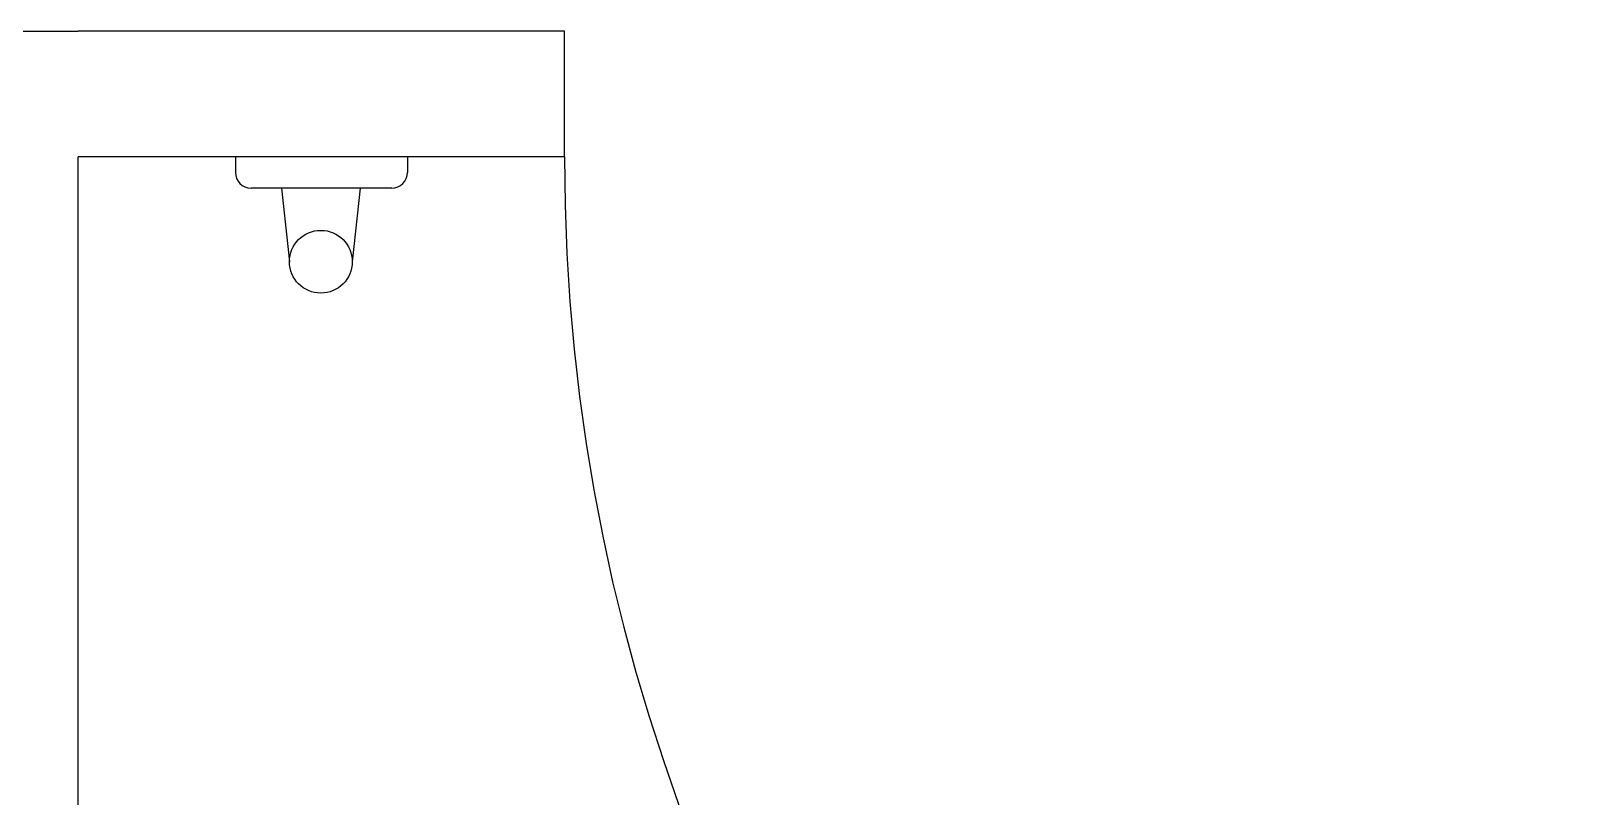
# Model space of a CAD drawing. Header units: millimetres. Extents: x 732 to 1037, y 127 to 299.
# Drawn here: x 738.4926 to 738.9901, y 284.9835 to 285.2275 of the extents above; entities that cross this region are included whole.
import ezdxf

# ---------------------------------------------------------------- set-up
doc = ezdxf.new("R2010")
doc.units = ezdxf.units.MM
doc.layers.add('I-ARQ', color=8, linetype='Continuous')

msp = doc.modelspace()

# ---------------------------------------------------------------- linework, layer by layer
at = {"layer": 'I-ARQ'}
for p, q in [((738.47758, 285.22753), (738.50758, 285.22753)), ((738.66258, 285.22753), (738.50758, 285.22753)), ((738.66258, 285.18753), (738.66258, 285.22753)), ((738.50758, 283.97753), (738.50758, 285.18753)), ((738.66258, 285.18753), (738.50758, 285.18753)), ((738.55767, 285.18753), (738.55767, 285.18253)), ((738.6125, 285.18753), (738.55767, 285.18753)), ((738.6125, 285.18753), (738.6125, 285.18253)), ((738.6075, 285.17753), (738.56267, 285.17753)), ((738.57238, 285.17753), (738.57491, 285.15407)), ((738.59744, 285.17753), (738.59491, 285.15407))]:
    msp.add_line(p, q, dxfattribs=at)
msp.add_circle((738.58491, 285.15407), 0.01, dxfattribs=at)
for centre, radius, start, end in [((739.26258, 285.18753), 0.6, 180, 270), ((738.56267, 285.18253), 0.005, 180, 270), ((738.6075, 285.18253), 0.005, 270, 0)]:
    msp.add_arc(centre, radius, start, end, dxfattribs=at)

doc.saveas('drawing.dxf')
